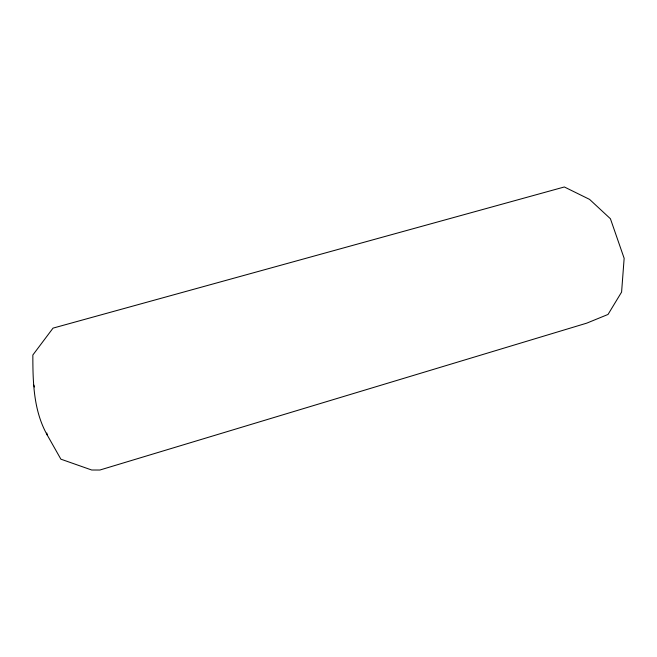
<?xml version="1.0" encoding="UTF-8"?>
<svg xmlns="http://www.w3.org/2000/svg" width="657" height="657" viewBox="0 0 657 657"><rect width="100%" height="100%" fill="white"/><g stroke="black" fill="none" stroke-linecap="round" stroke-linejoin="round"><path stroke-width="0.99" d="M47.189 434.959L60.879 459.169L91.701 470.01L99.889 470.026L586.75 323.145L608.029 314.448L621.588 292.094L624.15 258.308L610.419 218.74L589.567 199.383L564.347 186.974L53.036 328.122L32.85 355.01C32.842 382.251 33.482 410.543 47.189 434.959L46.819 433.012M33.819 385.109L34.468 386.998"/></g></svg>
